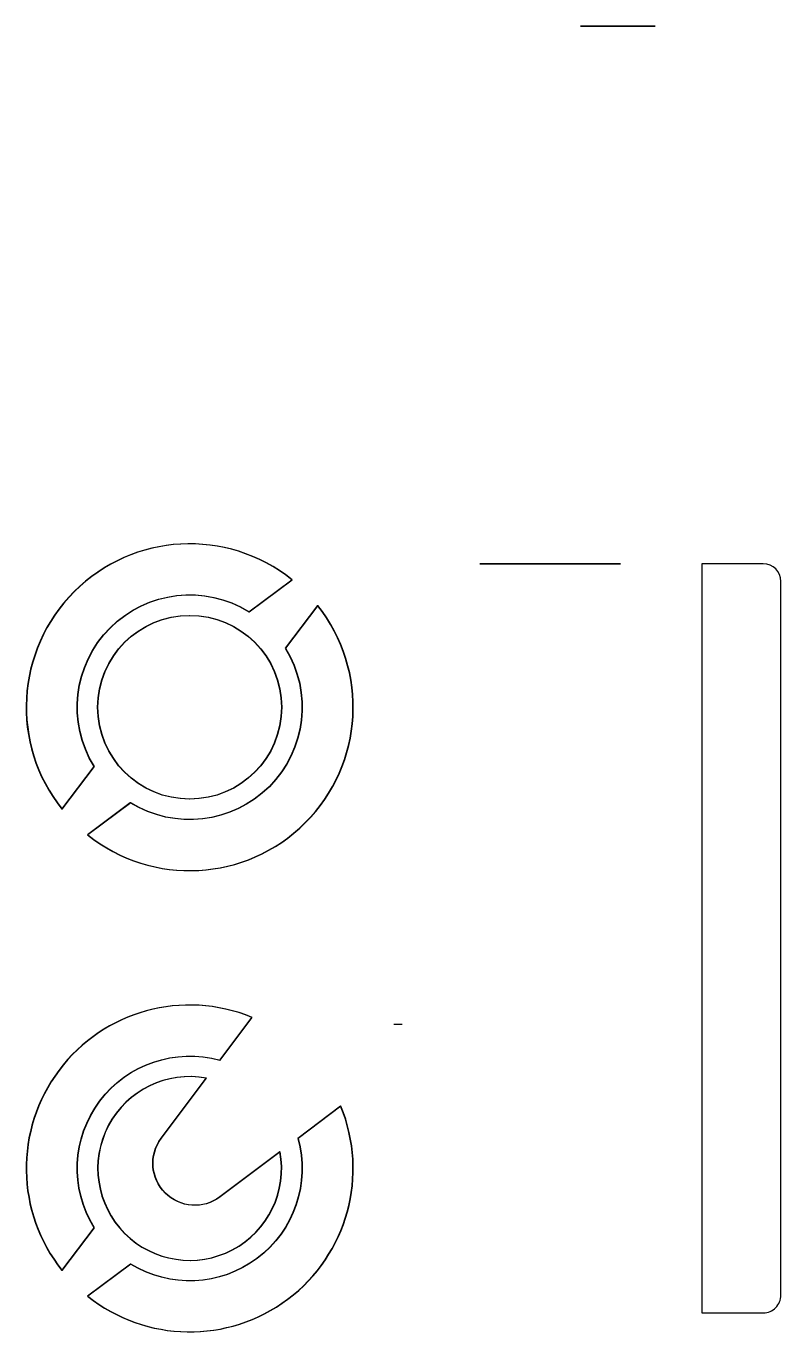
# Model space of a CAD drawing. Header units: millimetres. Extents: x -409 to 20, y -436 to 305.
import ezdxf

# ---------------------------------------------------------------- set-up
doc = ezdxf.new("R2010")
doc.units = ezdxf.units.MM
doc.header["$MEASUREMENT"] = 0
doc.layers.add('Domyslna', color=7, linetype='Continuous', true_color=0x000000)
doc.layers.add('Warstwa 05', color=7, linetype='Continuous', true_color=0xffffff)

msp = doc.modelspace()

# ---------------------------------------------------------------- linework, layer by layer
at = {"layer": 'Domyslna'}
msp.add_line((-200.28, -261.49, 1.95), (-195.47, -261.49, 1.95), dxfattribs=at)
for points in [[(-282.68, -27.24), (-258.3, -9.04, 0.894631), (-388.88, -139.4), (-370.54, -115.2, -0.793003)], [(-282.49, -27.24), (-258.11, -9.04, 0.894631), (-388.69, -139.4), (-370.35, -115.2, -0.793003)], [(-25.28, -425.5), (9.57, -425.5, 0.414214), (19.57, -415.5), (19.57, -10, 0.414213), (9.57, 0), (-25.28, 0)], [(-349.95, -135.76), (-374.33, -153.97, 0.894249), (-243.71, -23.66), (-262.05, -47.87, -0.792481)], [(-349.76, -135.76), (-374.14, -153.97, 0.894249), (-243.52, -23.66), (-261.87, -47.87, -0.792481)], [(-299.17, -282.01), (-280.92, -257.68, 0.774632), (-388.83, -401.46), (-370.58, -377.14, -0.683266)], [(-298.98, -282.01), (-280.73, -257.68, 0.774632), (-388.64, -401.46), (-370.39, -377.14, -0.683266)], [(-332.45, -326.34), (-306.8, -292.17, 3.217376), (-264.98, -334.04), (-299.13, -359.67, -0.867535)], [(-332.26, -326.34), (-306.62, -292.17, 3.217376), (-264.79, -334.04), (-298.95, -359.67, -0.867535)], [(-230.48, -308.16), (-254.81, -326.41, -0.682759), (-349.93, -397.78), (-374.26, -416.03, 0.774266)], [(-230.29, -308.16), (-254.62, -326.41, -0.682759), (-349.74, -397.78), (-374.07, -416.03, 0.774266)]]:
    msp.add_lwpolyline(points, format="xyb", close=True, dxfattribs=at)
at = {"layer": 'Domyslna', "extrusion": (-1.75761e-13, 1, -4.11136e-12)}
msp.add_lwpolyline([(149.97, 1427.35, -0.017705), (148.47, 1427.4), (148.47, 1379.47), (148.47, 1379.29), (148.46, 1379.11), (148.45, 1378.94), (148.44, 1378.76), (148.42, 1378.58), (148.4, 1378.41), (148.37, 1378.23), (148.34, 1378.06), (148.31, 1377.88), (148.27, 1377.71), (148.23, 1377.54), (148.19, 1377.37), (148.14, 1377.2), (148.09, 1377.03), (148.03, 1376.86), (147.97, 1376.69), (147.91, 1376.52), (147.84, 1376.35), (147.76, 1376.18), (147.68, 1376.01), (147.6, 1375.85), (147.52, 1375.68), (147.43, 1375.52), (147.33, 1375.36), (147.23, 1375.21), (147.13, 1375.05), (147.03, 1374.9), (146.92, 1374.75), (146.81, 1374.61), (146.69, 1374.46), (146.57, 1374.32), (146.45, 1374.19), (146.33, 1374.06), (146.2, 1373.93), (146.07, 1373.81), (145.95, 1373.7), (145.81, 1373.58), (145.68, 1373.47), (145.54, 1373.36), (145.4, 1373.26), (145.26, 1373.16), (145.11, 1373.06), (144.96, 1372.97), (144.81, 1372.88), (144.66, 1372.79), (144.5, 1372.71), (144.35, 1372.63), (144.19, 1372.56), (144.03, 1372.49), (143.87, 1372.43), (143.72, 1372.37), (143.56, 1372.32), (143.4, 1372.27), (143.23, 1372.22), (143.07, 1372.18), (142.91, 1372.14), (142.74, 1372.11), (142.58, 1372.08), (142.41, 1372.05), (142.24, 1372.03), (142.07, 1372.02), (141.91, 1372.01), (141.74, 1372), (141.57, 1372), (81.37, 1372), (81.2, 1372), (81.03, 1372.01), (80.86, 1372.02), (80.69, 1372.03), (80.53, 1372.05), (80.36, 1372.08), (80.19, 1372.11), (80.03, 1372.14), (79.86, 1372.18), (79.7, 1372.22), (79.54, 1372.27), (79.38, 1372.32), (79.22, 1372.37), (79.06, 1372.43), (78.9, 1372.49), (78.75, 1372.56), (78.59, 1372.63), (78.43, 1372.71), (78.27, 1372.79), (78.12, 1372.88), (77.97, 1372.97), (77.82, 1373.06), (77.68, 1373.16), (77.53, 1373.26), (77.39, 1373.36), (77.26, 1373.47), (77.12, 1373.58), (76.99, 1373.7), (76.86, 1373.81), (76.73, 1373.93), (76.61, 1374.06), (76.49, 1374.19), (76.36, 1374.32), (76.24, 1374.46), (76.13, 1374.61), (76.01, 1374.75), (75.91, 1374.9), (75.8, 1375.05), (75.7, 1375.21), (75.6, 1375.36), (75.51, 1375.52), (75.42, 1375.68), (75.33, 1375.85), (75.25, 1376.01), (75.17, 1376.18), (75.1, 1376.35), (75.03, 1376.52), (74.96, 1376.69), (74.9, 1376.86), (74.85, 1377.03), (74.79, 1377.2), (74.75, 1377.37), (74.7, 1377.54), (74.66, 1377.71), (74.62, 1377.88), (74.59, 1378.06), (74.56, 1378.23), (74.54, 1378.41), (74.52, 1378.58), (74.5, 1378.76), (74.48, 1378.94), (74.47, 1379.11), (74.47, 1379.29), (74.47, 1379.47), (74.47, 1427.4, -0.035422), (71.47, 1427.4), (71.47, 1379.47), (71.47, 1379.21), (71.48, 1378.96), (71.49, 1378.71), (71.51, 1378.45), (71.54, 1378.2), (71.57, 1377.95), (71.6, 1377.7), (71.64, 1377.45), (71.69, 1377.2), (71.74, 1376.95), (71.8, 1376.7), (71.87, 1376.45), (71.94, 1376.21), (72.01, 1375.97), (72.09, 1375.73), (72.18, 1375.49), (72.27, 1375.24), (72.37, 1374.99), (72.48, 1374.75), (72.59, 1374.51), (72.71, 1374.27), (72.83, 1374.04), (72.96, 1373.81), (73.09, 1373.58), (73.23, 1373.36), (73.38, 1373.14), (73.53, 1372.92), (73.69, 1372.7), (73.85, 1372.49), (74.02, 1372.29), (74.19, 1372.09), (74.37, 1371.89), (74.54, 1371.71), (74.72, 1371.53), (74.9, 1371.35), (75.09, 1371.19), (75.28, 1371.02), (75.47, 1370.86), (75.67, 1370.71), (75.87, 1370.56), (76.07, 1370.41), (76.28, 1370.27), (76.49, 1370.14), (76.71, 1370.01), (76.93, 1369.89), (77.15, 1369.77), (77.38, 1369.66), (77.61, 1369.55), (77.83, 1369.46), (78.06, 1369.37), (78.28, 1369.28), (78.51, 1369.21), (78.74, 1369.13), (78.98, 1369.07), (79.21, 1369.01), (79.45, 1368.96), (79.68, 1368.91), (79.92, 1368.87), (80.16, 1368.83), (80.4, 1368.8), (80.64, 1368.78), (80.88, 1368.76), (81.12, 1368.75), (81.37, 1368.75), (141.57, 1368.75), (141.81, 1368.75), (142.05, 1368.76), (142.29, 1368.78), (142.53, 1368.8), (142.77, 1368.83), (143.01, 1368.87), (143.25, 1368.91), (143.49, 1368.96), (143.72, 1369.01), (143.96, 1369.07), (144.19, 1369.13), (144.42, 1369.21), (144.65, 1369.28), (144.88, 1369.37), (145.1, 1369.46), (145.33, 1369.55), (145.56, 1369.66), (145.78, 1369.77), (146, 1369.89), (146.22, 1370.01), (146.44, 1370.14), (146.65, 1370.27), (146.86, 1370.41), (147.07, 1370.56), (147.27, 1370.71), (147.47, 1370.86), (147.66, 1371.02), (147.85, 1371.19), (148.03, 1371.35), (148.22, 1371.53), (148.39, 1371.71), (148.57, 1371.89), (148.75, 1372.09), (148.92, 1372.29), (149.08, 1372.49), (149.25, 1372.7), (149.4, 1372.92), (149.55, 1373.14), (149.7, 1373.36), (149.84, 1373.58), (149.97, 1373.81), (150.1, 1374.04), (150.23, 1374.27), (150.34, 1374.51), (150.46, 1374.75), (150.56, 1374.99), (150.66, 1375.24), (150.76, 1375.49), (150.84, 1375.73), (150.92, 1375.97), (151, 1376.21), (151.07, 1376.45), (151.13, 1376.7), (151.19, 1376.95), (151.24, 1377.2), (151.29, 1377.45), (151.33, 1377.7), (151.37, 1377.95), (151.4, 1378.2), (151.42, 1378.45), (151.44, 1378.71), (151.46, 1378.96), (151.46, 1379.21), (151.47, 1379.47), (151.47, 1427.4, -0.017705)], format="xyb", close=True, dxfattribs=at)
at = {"layer": 'Domyslna'}
for centre in [(-316.32, -81.5, 1.95), (-316.13, -81.5)]:
    msp.add_circle(centre, 52.2, dxfattribs=at)
at = {"layer": 'Warstwa 05', "extrusion": (1.49211e-15, 1, 5.36259e-15)}
msp.add_circle((72.97, 1448.55, 305.41), 21.2, dxfattribs=at)

doc.saveas('drawing.dxf')
